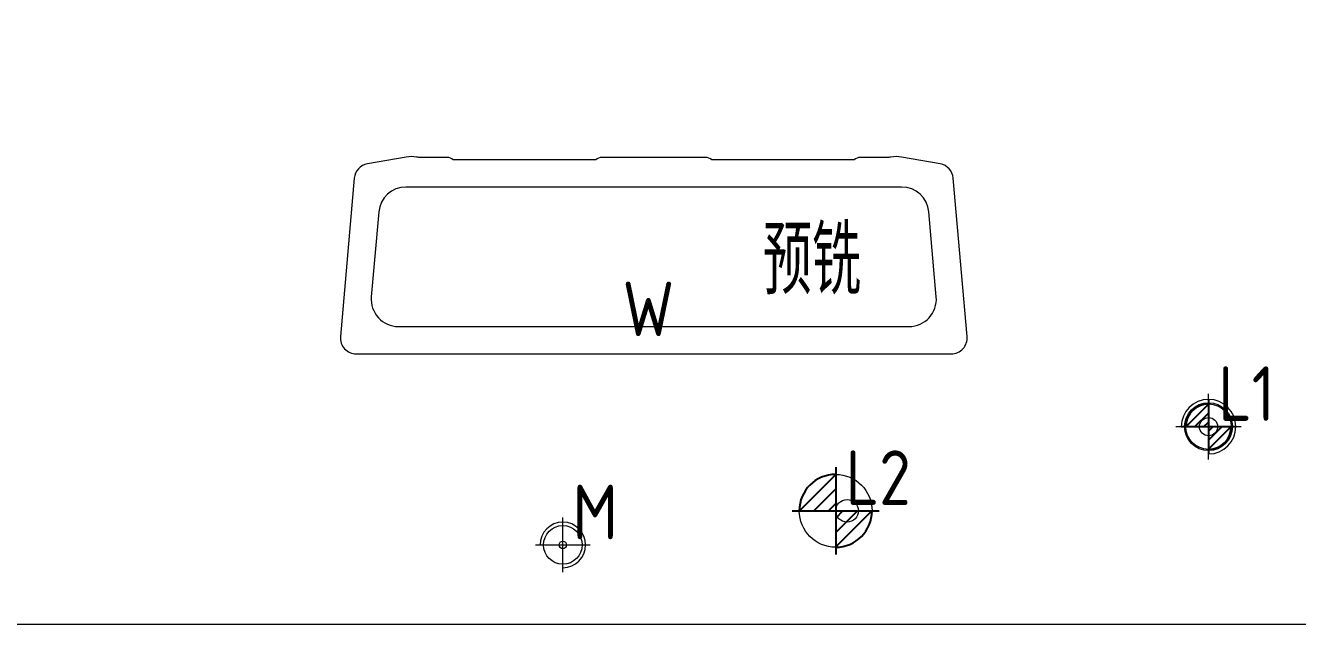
# Model space of a CAD drawing. Header units: millimetres. Extents: x 494 to 18201, y 224 to 11417.
# Drawn here: x 5489.2 to 5769, y 2537.8 to 2669.5 of the extents above; entities that cross this region are included whole.
import ezdxf
from ezdxf.lldxf.tags import DXFTag

# ---------------------------------------------------------------- set-up
doc = ezdxf.new("R2010")
doc.units = ezdxf.units.MM
for name, color, linetype in [('DIM', 7, 'Continuous'), ('PS', 7, 'Continuous'), ('PS_W', 1, 'Continuous')]:
    doc.layers.add(name, color=color, linetype=linetype)
doc.layers.add('dim_temp', color=161, linetype='Continuous', lineweight=9)
doc.styles.add('gbenor', font='gbenor.shx', dxfattribs={"bigfont": 'gbcbig.shx'})
doc.styles.get("Standard").update_dxf_attribs({"font": 'arial.ttf'})
tags = doc.linetypes.add('CENTER', pattern='A,22,[0,arial.ttf,S=0,R=0,X=0,Y=0],-8.5,8.5,-8.5', length=47.4).pattern_tags.tags
tags[16:17] = [DXFTag(74, 4), DXFTag(75, 0), DXFTag(340, '0'), DXFTag(46, 0.0), DXFTag(50, 0.0), DXFTag(44, 0.0), DXFTag(45, 0.0)]
tags[14:15] = [DXFTag(74, 4), DXFTag(75, 0), DXFTag(340, '0'), DXFTag(46, 0.0), DXFTag(50, 0.0), DXFTag(44, 0.0), DXFTag(45, 0.0)]
tags[12:13] = [DXFTag(74, 4), DXFTag(75, 0), DXFTag(340, '0'), DXFTag(46, 0.0), DXFTag(50, 0.0), DXFTag(44, 0.0), DXFTag(45, 0.0)]
tags = doc.linetypes.add('DASHED', pattern='A,12.86,[0,arial.ttf,S=0,R=0,X=0,Y=0],-12.86', length=25.72).pattern_tags.tags
tags[12:13] = [DXFTag(74, 4), DXFTag(75, 0), DXFTag(340, '0'), DXFTag(46, 0.0), DXFTag(50, 0.0), DXFTag(44, 0.0), DXFTag(45, 0.0)]
doc.dimstyles.new('通用', dxfattribs={"dimtxt": 5, "dimasz": 0.5, "dimexe": 1.5, "dimexo": 0, "dimgap": 1, "dimtad": 1, "dimtxsty": 'Standard', "dimblk": 'OPEN30', "dimcen": 1.5, "dimclrd": 252, "dimclre": 252, "dimclrt": 4, "dimadec": 1, "dimazin": 3, "dimtfac": 1, "dimtmove": 0, "dimatfit": 3, "dimldrblk": 'OPEN30', "dimarcsym": 0})

# ---------------------------------------------------------------- blocks, each defined once
blk = doc.blocks.new('pg_hx_L0')
at = {"color": 230}
for p, q in [((0, 0.6), (0, -0.6)), ((-0.5, -0.003), (0, 0.497)), ((-0.3, 0), (0, 0.3)), ((-0.6, 0), (0.6, 0)), ((-0.1, 0), (0, 0.1)), ((0.5, 0.003), (0, -0.497)), ((0.1, 0), (0, -0.1)), ((0.3, 0), (0, -0.3))]:
    blk.add_line(p, q, dxfattribs=at)
for start, end in [(90, 180), (270, 0)]:
    blk.add_arc((0, 0), 0.5, start, end, dxfattribs=at)
blk = doc.blocks.new('pg_hx_LLL0')
blk.add_blockref('pg_hx_L0', (0, 0))
blk = doc.blocks.new('*D34')
at = {"layer": 'Defpoints', "color": 0, "transparency": 16777216}
for p in [(5237.43, 3172.78), (5237.43, 3172.78), (5917.43, 2537.78)]:
    blk.add_point(p, dxfattribs=at)
at = {"layer": 'dim_temp', "color": 252, "lineweight": -2, "transparency": 16777216}
blk.add_line((5237.43, 3172.78), (5237.43, 3158.36), dxfattribs=at)
at = {"layer": 'dim_temp', "color": 4, "lineweight": 18, "transparency": 16777216, "insert": (5233.87, 3165.07), "char_height": 5, "attachment_point": 5, "rotation": 90}
blk.add_mtext('-680', dxfattribs=at)
blk = doc.blocks.new('_Open30')
at = {"color": 0, "linetype": 'ByBlock', "lineweight": -2}
for p, q in [((-1, 0.27), (0, 0)), ((0, 0), (-1, -0.27)), ((0, 0), (-1, 0))]:
    blk.add_line(p, q, dxfattribs=at)
blk = doc.blocks.new('*D35')
at = {"layer": 'Defpoints', "color": 0, "transparency": 16777216}
for p in [(5223.82, 3172.78), (5237.43, 3172.78), (5917.43, 2537.78)]:
    blk.add_point(p, dxfattribs=at)
at = {"layer": 'dim_temp', "color": 252, "lineweight": -2, "transparency": 16777216}
blk.add_line((5237.43, 3172.78), (5211.71, 3172.78), dxfattribs=at)
at = {"layer": 'dim_temp', "color": 4, "lineweight": 18, "transparency": 16777216, "insert": (5217.27, 3176.34), "char_height": 5, "attachment_point": 5}
blk.add_mtext('635', dxfattribs=at)

msp = doc.modelspace()

# ---------------------------------------------------------------- linework, layer by layer
at = {"layer": 'DIM', "color": 252, "linetype": 'DASHED', "lineweight": 18}
msp.add_lwpolyline([(5917.42544, 3172.78225), (5917.42544, 2537.78225), (5237.42542, 2537.78225), (5237.42542, 3172.78225)], close=True, dxfattribs=at)
at = {"layer": 'PS', "color": 11, "linetype": 'Continuous', "lineweight": 18}
for p, q in [((5681.93136, 2633.94491), (5572.91949, 2633.94491)), ((5566.94232, 2628.46784), (5565.30955, 2609.80519)), ((5689.5413, 2609.80519), (5687.90853, 2628.46784)), ((5571.28672, 2603.28225), (5683.56413, 2603.28225))]:
    msp.add_line(p, q, dxfattribs=at)
at = {"layer": 'PS', "color": 11, "linetype": 'Continuous', "lineweight": 13}
msp.add_line((5917.42544, 2537.78225), (5252.92542, 2537.78225), dxfattribs=at)
at = {"layer": 'PS', "color": 30, "linetype": 'DASHED', "lineweight": 13, "ltscale": 0.87594}
msp.add_circle((5749.42542, 2581.28225), 5.2525, dxfattribs=at)
at = {"layer": 'PS', "color": 42, "linetype": 'Continuous', "lineweight": 18}
for centre, radius in [((5749.42542, 2581.28225), 2), ((5669.92552, 2562.78225), 2.5)]:
    msp.add_circle(centre, radius, dxfattribs=at)
at = {"layer": 'PS', "color": 42, "linetype": 'Continuous', "lineweight": 13}
msp.add_circle((5607.42542, 2555.28225), 4.253, dxfattribs=at)
at = {"layer": 'PS', "color": 5, "linetype": 'Continuous', "lineweight": 13}
msp.add_circle((5607.42542, 2555.28225), 0.833, dxfattribs=at)
at = {"layer": 'PS', "color": 11, "linetype": 'Continuous', "lineweight": 18}
for centre, start, end in [((5572.91949, 2627.94491), 90, 174.9999997), ((5681.93136, 2627.94491), 5.0000001, 90), ((5571.28672, 2609.28225), 174.9999997, 270), ((5683.56413, 2609.28225), 270, 5.0000001)]:
    msp.add_arc(centre, 6, start, end, dxfattribs=at)
at = {"layer": 'PS', "color": 30, "linetype": 'DASHED', "lineweight": 18, "ltscale": 0.87594}
msp.add_arc((5749.42542, 2581.28225), 6, 270, 180, dxfattribs=at)
at = {"layer": 'PS', "color": 42, "linetype": 'Continuous', "lineweight": 18}
msp.add_arc((5607.42542, 2555.28225), 5, 270, 180, dxfattribs=at)
at = {"layer": 'PS_W', "color": 1, "linetype": 'CENTER', "lineweight": 18, "ltscale": 0.87594}
for p, q in [((5749.42542, 2574.08225), (5749.42542, 2588.48225)), ((5742.22542, 2581.28225), (5756.62542, 2581.28225)), ((5607.42542, 2549.28225), (5607.42542, 2561.28225)), ((5601.42542, 2555.28225), (5613.42542, 2555.28225))]:
    msp.add_line(p, q, dxfattribs=at)
at = {"layer": 'PS_W', "color": 1, "linetype": 'Continuous', "lineweight": 18}
msp.add_lwpolyline([(5614.68772, 2639.94491), (5583.33347, 2639.94491, 0.182675813), (5582.0106, 2640.44491), (5576.26636, 2640.44491, -0.045739036), (5575.26639, 2640.53657, 0.089578869), (5572.9559, 2640.54616), (5564.44893, 2639.04615, 0.339454259), (5561.57001, 2635.90437), (5558.52391, 2601.0873, 0.440010531), (5562.0106, 2597.28225), (5692.84025, 2597.28225, 0.440010531), (5696.32694, 2601.0873), (5693.28084, 2635.90437, 0.339454259), (5690.40192, 2639.04615), (5681.89495, 2640.54616, 0.089578869), (5679.58446, 2640.53657, -0.045739036), (5678.58449, 2640.44491), (5672.84025, 2640.44491, 0.182675813), (5671.51738, 2639.94491), (5640.16313, 2639.94491, 0.182675813), (5638.84025, 2640.44491), (5616.0106, 2640.44491, 0.182675813)], format="xyb", close=True, dxfattribs=at)
for centre, radius in [((5749.42542, 2581.28225), 5.0001), ((5667.42544, 2562.78225), 8.0001)]:
    msp.add_circle(centre, radius, dxfattribs=at)

# ---------------------------------------------------------------- block references
at = {"layer": 'PS', "lineweight": 18, "ltscale": 0.87594}
for p, xscale, yscale, zscale in [((5749.42542, 2581.28225), 10, 10, 10), ((5667.42544, 2562.78225), 16, 16, 16)]:
    msp.add_blockref('pg_hx_LLL0', p, dxfattribs=dict(at, xscale=xscale, yscale=yscale, zscale=zscale))

# ---------------------------------------------------------------- texts
at = {"layer": 'DIM', "color": 4, "lineweight": 18, "style": 'gbenor'}
for s, p in [('W', (5620.54042, 2601.18722)), ('L1', (5751.55547, 2582.53974)), ('L2', (5669.61043, 2564.06722)), ('M', (5609.55042, 2556.53722))]:
    msp.add_text(s, height=12, dxfattribs=at).set_placement(p)
at = {"layer": 'PS', "color": 11, "linetype": 'Continuous', "lineweight": 18, "style": 'gbenor'}
msp.add_text('预铣', height=15, dxfattribs=at).set_placement((5651.39905, 2610.35956))

# ---------------------------------------------------------------- dimensions: what is measured, and where the dimension line sits
at = {"layer": 'dim_temp', "color": 4, "lineweight": 18}
dim = msp.add_ordinate_dim(feature_location=(5237.42542, 3172.78225), offset=(-13.60231, 0), dtype=0, origin=(5917.42544, 2537.78225), dimstyle='通用', dxfattribs=at)
dim.commit()
dim.dimension.update_dxf_attribs({"geometry": '*D35', "text_midpoint": (5217.26718, 3176.33682)})
dim = msp.add_ordinate_dim(feature_location=(5237.42542, 3172.78225), offset=(0, 0), dtype=1, origin=(5917.42544, 2537.78225), text='-<>', dimstyle='通用', dxfattribs=at)
dim.commit()
dim.dimension.update_dxf_attribs({"geometry": '*D34', "text_midpoint": (5233.87256, 3165.07011)})

doc.saveas('drawing.dxf')
